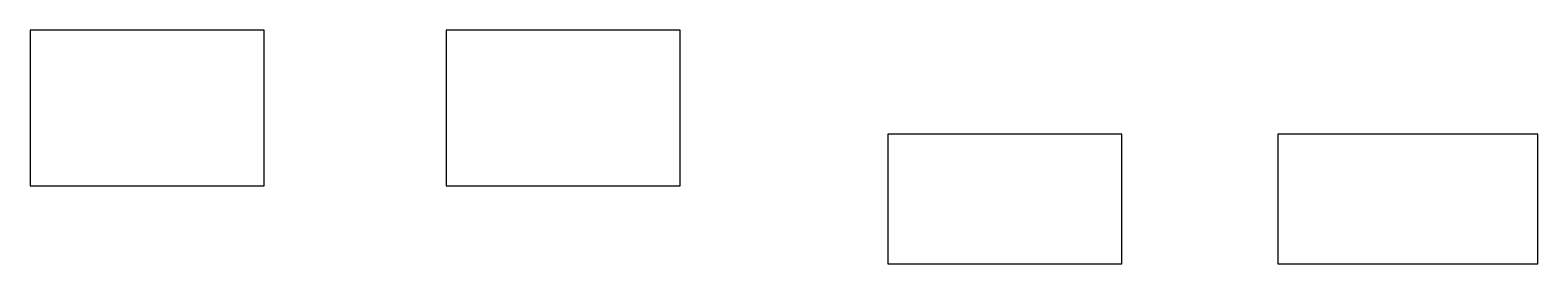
# Model space of a CAD drawing. Header units: millimetres. Extents: x -0.45 to 5.35, y -0.2 to 0.7.
import ezdxf

# ---------------------------------------------------------------- set-up
doc = ezdxf.new("R2010")
doc.units = ezdxf.units.MM
doc.layers.get('0').update_dxf_attribs({"linetype": 'CONTINUOUS'})

msp = doc.modelspace()

# ---------------------------------------------------------------- linework, layer by layer
for points in [[(0.45, 0.7), (-0.45, 0.7), (-0.45, 0.1), (0.45, 0.1)], [(2.05, 0.7), (1.15, 0.7), (1.15, 0.1), (2.05, 0.1)], [(2.85, -0.2), (3.75, -0.2), (3.75, 0.3), (2.85, 0.3)], [(5.35, 0.3), (4.35, 0.3), (4.35, -0.2), (5.35, -0.2)]]:
    msp.add_lwpolyline(points, close=True)

doc.saveas('drawing.dxf')
